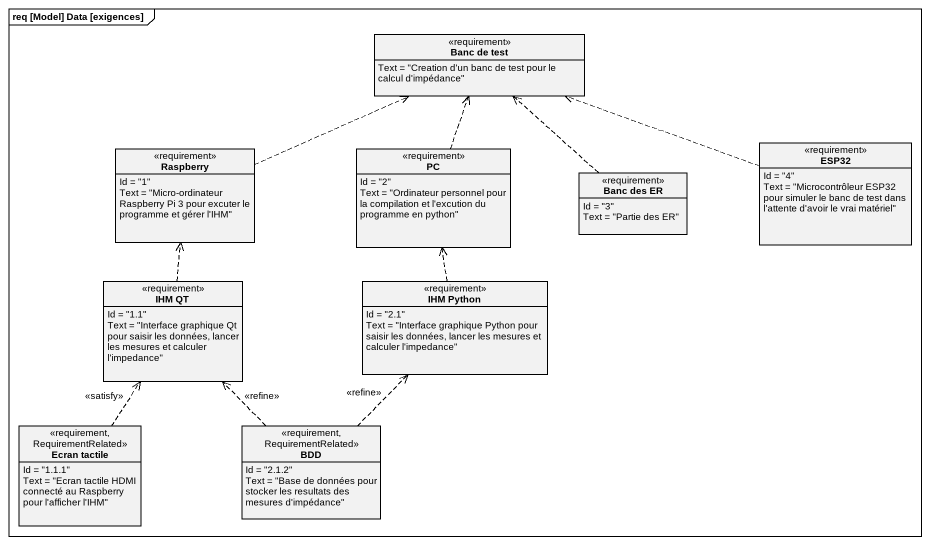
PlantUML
@startuml
mainframe req [Model] Data [exigences]
hide circle
hide empty members
class "Banc de test" as Banc_de_test <<requirement>> {
  Text = "Creation d'un banc de test pour le calcul d'impédance"
}
class Raspberry <<requirement>> {
  Id = "1"
  Text = "Micro-ordinateur Raspberry Pi 3 pour excuter le programme et gérer l'IHM"
}
class PC <<requirement>> {
  Id = "2"
  Text = "Ordinateur personnel pour la compilation et l'excution du programme en python"
}
class ESP32 <<requirement>> {
  Id = "4"
  Text = "Microcontrôleur ESP32 pour simuler le banc de test dans l'attente d'avoir le vrai matériel"
}
class "Banc des ER" as Banc_des_ER <<requirement>> {
  Id = "3"
  Text = "Partie des ER"
}
class "IHM QT" as IHM_QT <<requirement>> {
  Id = "1.1"
  Text = "Interface graphique Qt pour saisir les données, lancer les mesures et calculer l'impedance"
}
class "IHM Python" as IHM_Python <<requirement>> {
  Id = "2.1"
  Text = "Interface graphique Python pour saisir les données, lancer les mesures et calculer l'impedance"
}
class "Ecran tactile" as Ecran_tactile <<requirement, RequirementRelated>> {
  Id = "1.1.1"
  Text = "Ecran tactile HDMI connecté au Raspberry pour l'afficher l'IHM"
}
class BDD <<requirement, RequirementRelated>> {
  Id = "2.1.2"
  Text = "Base de données pour stocker les resultats des mesures d'impédance"
}
Raspberry .right.> Banc_de_test
PC .up.> Banc_de_test
ESP32 .left.> Banc_de_test
Banc_des_ER .up.> Banc_de_test
IHM_QT .up.> Raspberry
IHM_Python .up.> PC
Ecran_tactile .up.> IHM_QT : <<satisfy>>
BDD .up.> IHM_QT : <<refine>>
BDD .up.> IHM_Python : <<refine>>
@enduml
